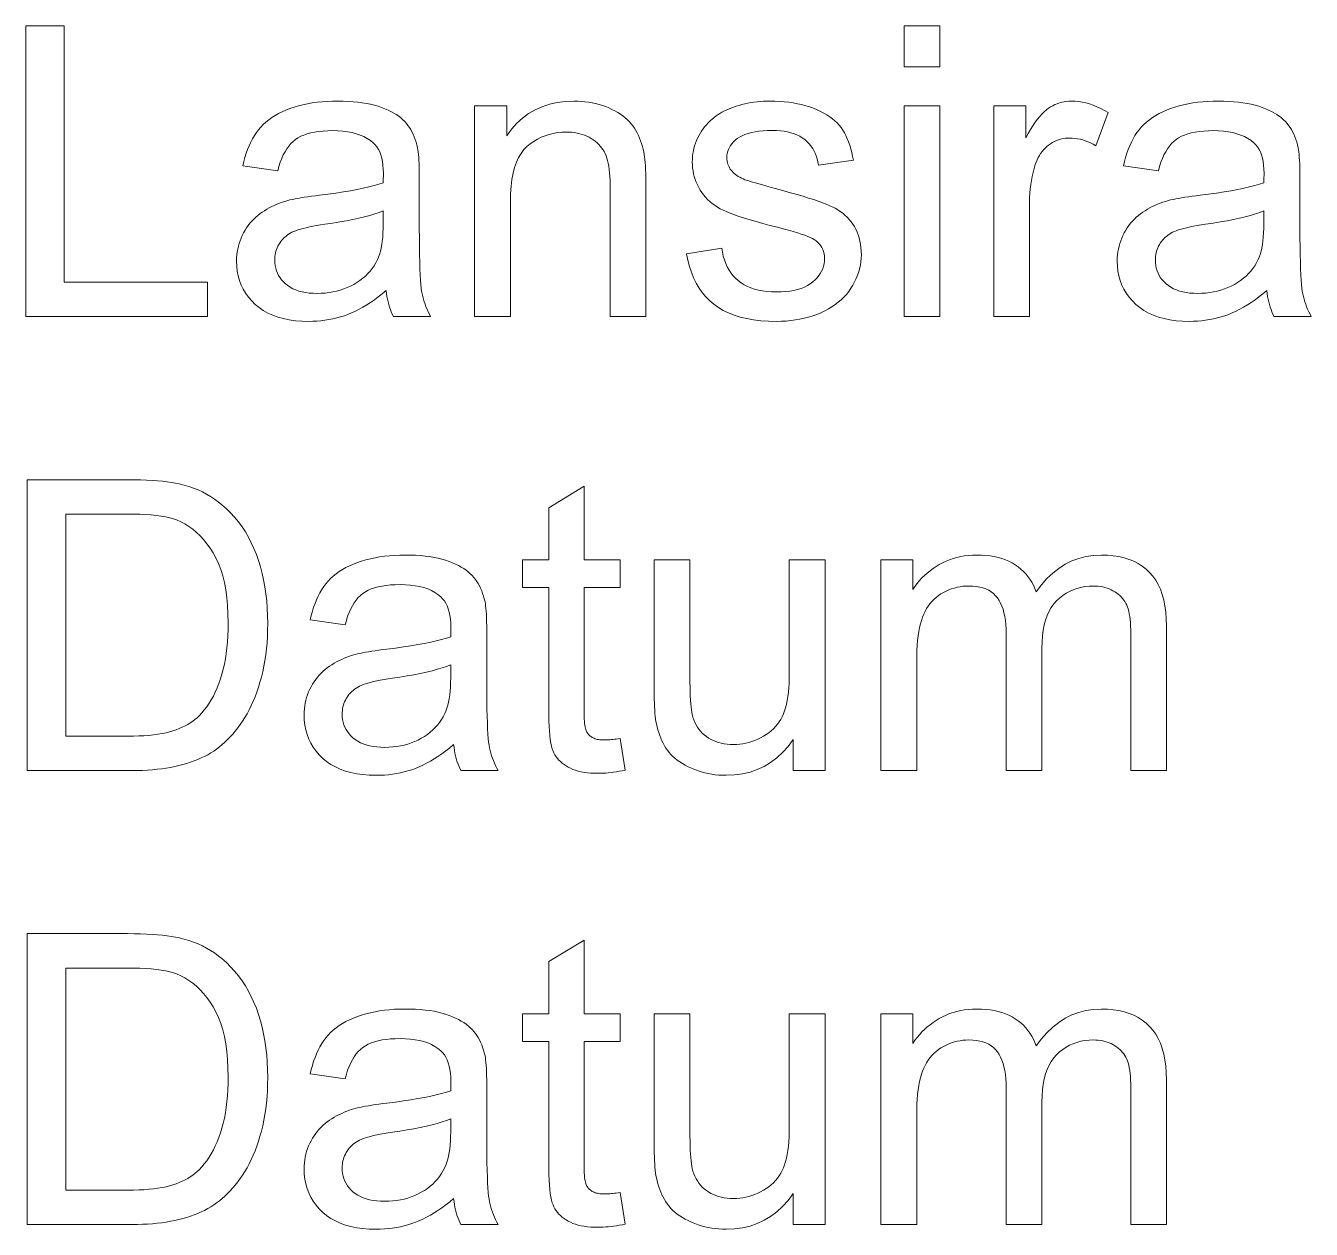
# Model space of a CAD drawing. Extents: x 0 to 419, y 0 to 420.
# Drawn here: x 346.27 to 361.74, y 45.58 to 60.06 of the extents above; entities that cross this region are included whole.
import ezdxf

# ---------------------------------------------------------------- set-up
doc = ezdxf.new("R2010")
doc.units = 0

msp = doc.modelspace()

# ---------------------------------------------------------------- linework, layer by layer
at = {"color": 7, "lineweight": 13}
for points in [[(346.274, 56.56), (346.274, 60.06), (346.737, 60.06), (346.737, 56.974), (348.46, 56.974), (348.46, 56.56)], [(356.843, 59.566), (356.843, 60.06), (357.273, 60.06), (357.273, 59.566)], [(350.612, 56.873), (350.564, 56.834), (350.517, 56.797), (350.47, 56.762), (350.423, 56.73), (350.377, 56.7), (350.332, 56.673), (350.286, 56.648), (350.241, 56.625), (350.196, 56.605), (350.152, 56.587), (350.108, 56.571), (350.062, 56.557), (350.017, 56.544), (349.97, 56.533), (349.923, 56.524), (349.875, 56.517), (349.827, 56.511), (349.778, 56.507), (349.728, 56.504), (349.678, 56.503), (349.596, 56.505), (349.519, 56.511), (349.445, 56.522), (349.375, 56.536), (349.309, 56.554), (349.246, 56.577), (349.188, 56.603), (349.133, 56.634), (349.083, 56.669), (349.036, 56.707), (348.993, 56.749), (348.955, 56.793), (348.921, 56.84), (348.892, 56.889), (348.868, 56.94), (348.847, 56.993), (348.832, 57.049), (348.82, 57.106), (348.814, 57.167), (348.811, 57.229), (348.812, 57.266), (348.815, 57.302), (348.819, 57.338), (348.825, 57.373), (348.833, 57.407), (348.842, 57.441), (348.853, 57.474), (348.866, 57.506), (348.88, 57.538), (348.896, 57.569), (348.914, 57.599), (348.932, 57.628), (348.952, 57.656), (348.972, 57.683), (348.994, 57.708), (349.017, 57.732), (349.041, 57.755), (349.065, 57.777), (349.091, 57.797), (349.118, 57.816), (349.146, 57.834), (349.175, 57.852), (349.204, 57.868), (349.234, 57.884), (349.264, 57.898), (349.295, 57.912), (349.327, 57.924), (349.36, 57.936), (349.393, 57.947), (349.427, 57.957), (349.454, 57.964), (349.483, 57.97), (349.515, 57.977), (349.549, 57.983), (349.586, 57.99), (349.626, 57.996), (349.668, 58.003), (349.712, 58.009), (349.76, 58.015), (349.809, 58.022), (349.911, 58.034), (350.007, 58.047), (350.097, 58.061), (350.182, 58.075), (350.261, 58.09), (350.335, 58.105), (350.404, 58.12), (350.466, 58.136), (350.524, 58.153), (350.576, 58.17), (350.576, 58.187), (350.577, 58.202), (350.577, 58.217), (350.577, 58.23), (350.578, 58.242), (350.578, 58.252), (350.578, 58.262), (350.578, 58.27), (350.578, 58.276), (350.578, 58.282), (350.577, 58.333), (350.573, 58.381), (350.567, 58.425), (350.559, 58.467), (350.548, 58.506), (350.534, 58.541), (350.518, 58.573), (350.5, 58.603), (350.48, 58.629), (350.456, 58.652), (350.422, 58.68), (350.384, 58.704), (350.343, 58.726), (350.299, 58.745), (350.252, 58.761), (350.201, 58.774), (350.147, 58.784), (350.09, 58.792), (350.03, 58.796), (349.967, 58.798), (349.908, 58.796), (349.852, 58.793), (349.799, 58.788), (349.75, 58.781), (349.703, 58.771), (349.66, 58.759), (349.62, 58.745), (349.583, 58.73), (349.55, 58.711), (349.519, 58.691), (349.491, 58.668), (349.465, 58.642), (349.439, 58.613), (349.416, 58.58), (349.394, 58.544), (349.373, 58.505), (349.354, 58.462), (349.336, 58.417), (349.32, 58.368), (349.306, 58.315), (348.885, 58.373), (348.898, 58.425), (348.911, 58.476), (348.926, 58.525), (348.943, 58.572), (348.961, 58.616), (348.981, 58.659), (349.002, 58.699), (349.025, 58.738), (349.049, 58.774), (349.074, 58.808), (349.102, 58.841), (349.131, 58.872), (349.163, 58.901), (349.198, 58.929), (349.235, 58.955), (349.274, 58.98), (349.315, 59.003), (349.359, 59.025), (349.405, 59.045), (349.454, 59.064), (349.504, 59.081), (349.556, 59.096), (349.61, 59.109), (349.665, 59.121), (349.722, 59.131), (349.78, 59.139), (349.84, 59.145), (349.901, 59.15), (349.964, 59.152), (350.029, 59.153), (350.093, 59.152), (350.154, 59.15), (350.213, 59.146), (350.269, 59.141), (350.323, 59.134), (350.375, 59.126), (350.424, 59.116), (350.471, 59.104), (350.515, 59.091), (350.557, 59.077), (350.596, 59.061), (350.634, 59.045), (350.669, 59.027), (350.702, 59.009), (350.733, 58.991), (350.762, 58.971), (350.788, 58.951), (350.813, 58.929), (350.835, 58.907), (350.855, 58.885), (350.874, 58.861), (350.891, 58.836), (350.907, 58.81), (350.922, 58.782), (350.936, 58.754), (350.949, 58.724), (350.961, 58.693), (350.971, 58.66), (350.981, 58.627), (350.989, 58.592), (350.993, 58.568), (350.997, 58.541), (351, 58.51), (351.003, 58.476), (351.005, 58.438), (351.007, 58.397), (351.008, 58.352), (351.009, 58.303), (351.01, 58.251), (351.01, 58.196), (351.01, 57.623), (351.011, 57.507), (351.011, 57.401), (351.013, 57.303), (351.015, 57.214), (351.017, 57.134), (351.02, 57.062), (351.024, 57), (351.028, 56.946), (351.033, 56.901), (351.038, 56.865), (351.044, 56.833), (351.051, 56.802), (351.059, 56.771), (351.068, 56.74), (351.079, 56.709), (351.09, 56.679), (351.103, 56.649), (351.116, 56.619), (351.131, 56.59), (351.146, 56.56), (350.698, 56.56), (350.685, 56.588), (350.673, 56.616), (350.662, 56.645), (350.652, 56.675), (350.643, 56.706), (350.634, 56.737), (350.627, 56.77), (350.621, 56.803), (350.616, 56.838)], [(351.676, 56.56), (351.676, 59.096), (352.063, 59.096), (352.063, 58.735), (352.121, 58.815), (352.185, 58.886), (352.253, 58.949), (352.326, 59.003), (352.405, 59.049), (352.488, 59.086), (352.576, 59.116), (352.669, 59.137), (352.767, 59.149), (352.87, 59.153), (352.916, 59.152), (352.96, 59.15), (353.004, 59.146), (353.048, 59.14), (353.09, 59.133), (353.132, 59.124), (353.173, 59.113), (353.213, 59.101), (353.253, 59.087), (353.292, 59.071), (353.329, 59.054), (353.365, 59.036), (353.398, 59.017), (353.43, 58.997), (353.46, 58.976), (353.487, 58.954), (353.513, 58.93), (353.537, 58.906), (353.559, 58.881), (353.579, 58.855), (353.598, 58.828), (353.615, 58.799), (353.631, 58.77), (353.646, 58.74), (353.66, 58.709), (353.673, 58.676), (353.685, 58.643), (353.695, 58.609), (353.705, 58.574), (353.713, 58.537), (353.717, 58.512), (353.721, 58.482), (353.725, 58.45), (353.728, 58.413), (353.731, 58.373), (353.733, 58.33), (353.735, 58.282), (353.736, 58.232), (353.737, 58.177), (353.737, 58.119), (353.737, 56.56), (353.307, 56.56), (353.307, 58.103), (353.307, 58.154), (353.305, 58.203), (353.302, 58.248), (353.299, 58.292), (353.294, 58.332), (353.289, 58.37), (353.282, 58.406), (353.275, 58.438), (353.266, 58.468), (353.257, 58.496), (353.246, 58.521), (353.234, 58.545), (353.22, 58.569), (353.204, 58.591), (353.187, 58.612), (353.169, 58.633), (353.149, 58.652), (353.127, 58.67), (353.104, 58.687), (353.079, 58.703), (353.053, 58.718), (353.026, 58.731), (352.998, 58.743), (352.97, 58.753), (352.94, 58.761), (352.91, 58.768), (352.879, 58.774), (352.846, 58.778), (352.813, 58.78), (352.779, 58.781), (352.725, 58.779), (352.673, 58.774), (352.621, 58.765), (352.572, 58.753), (352.524, 58.737), (352.477, 58.718), (352.432, 58.695), (352.388, 58.669), (352.346, 58.64), (352.305, 58.607), (352.268, 58.569), (352.234, 58.524), (352.204, 58.474), (352.178, 58.417), (352.156, 58.354), (352.138, 58.285), (352.124, 58.209), (352.114, 58.128), (352.108, 58.039), (352.106, 57.945), (352.106, 56.56)], [(354.224, 57.317), (354.649, 57.384), (354.657, 57.334), (354.668, 57.287), (354.682, 57.242), (354.698, 57.199), (354.716, 57.159), (354.738, 57.121), (354.761, 57.085), (354.788, 57.052), (354.817, 57.021), (354.848, 56.993), (354.882, 56.967), (354.919, 56.944), (354.958, 56.923), (355, 56.906), (355.044, 56.891), (355.091, 56.878), (355.141, 56.869), (355.193, 56.862), (355.248, 56.858), (355.305, 56.857), (355.363, 56.858), (355.418, 56.861), (355.469, 56.867), (355.518, 56.876), (355.563, 56.887), (355.606, 56.9), (355.645, 56.916), (355.681, 56.934), (355.714, 56.954), (355.745, 56.977), (355.772, 57.002), (355.796, 57.027), (355.818, 57.053), (355.836, 57.08), (355.852, 57.108), (355.865, 57.137), (355.875, 57.166), (355.882, 57.197), (355.886, 57.228), (355.888, 57.26), (355.887, 57.289), (355.883, 57.316), (355.876, 57.342), (355.868, 57.367), (355.856, 57.39), (355.842, 57.412), (355.826, 57.433), (355.807, 57.453), (355.785, 57.472), (355.761, 57.489), (355.741, 57.501), (355.715, 57.513), (355.685, 57.526), (355.649, 57.54), (355.607, 57.554), (355.561, 57.569), (355.509, 57.585), (355.452, 57.601), (355.39, 57.617), (355.322, 57.635), (355.23, 57.658), (355.145, 57.681), (355.064, 57.704), (354.99, 57.725), (354.922, 57.746), (354.859, 57.766), (354.802, 57.786), (354.751, 57.805), (354.706, 57.824), (354.667, 57.841), (354.631, 57.859), (354.597, 57.879), (354.565, 57.9), (354.535, 57.922), (354.506, 57.945), (354.479, 57.97), (354.454, 57.996), (354.431, 58.024), (354.409, 58.052), (354.39, 58.082), (354.372, 58.114), (354.356, 58.145), (354.342, 58.178), (354.329, 58.211), (354.319, 58.245), (354.31, 58.279), (354.304, 58.314), (354.299, 58.349), (354.296, 58.386), (354.295, 58.423), (354.296, 58.456), (354.299, 58.489), (354.302, 58.522), (354.308, 58.554), (354.315, 58.586), (354.323, 58.617), (354.333, 58.648), (354.345, 58.678), (354.358, 58.708), (354.373, 58.737), (354.389, 58.765), (354.406, 58.792), (354.425, 58.819), (354.444, 58.844), (354.465, 58.869), (354.486, 58.892), (354.509, 58.915), (354.533, 58.936), (354.558, 58.957), (354.584, 58.977), (354.605, 58.991), (354.627, 59.005), (354.651, 59.019), (354.676, 59.032), (354.703, 59.045), (354.731, 59.057), (354.76, 59.069), (354.791, 59.08), (354.824, 59.091), (354.858, 59.102), (354.893, 59.112), (354.928, 59.12), (354.964, 59.128), (355, 59.135), (355.037, 59.14), (355.074, 59.145), (355.112, 59.149), (355.151, 59.151), (355.19, 59.153), (355.229, 59.153), (355.288, 59.152), (355.345, 59.15), (355.401, 59.146), (355.456, 59.139), (355.509, 59.132), (355.561, 59.122), (355.611, 59.111), (355.66, 59.098), (355.707, 59.084), (355.753, 59.067), (355.797, 59.049), (355.838, 59.03), (355.878, 59.01), (355.915, 58.989), (355.949, 58.966), (355.981, 58.942), (356.011, 58.917), (356.038, 58.891), (356.063, 58.863), (356.086, 58.835), (356.107, 58.804), (356.126, 58.772), (356.144, 58.738), (356.161, 58.701), (356.177, 58.663), (356.191, 58.623), (356.204, 58.58), (356.215, 58.536), (356.225, 58.49), (356.234, 58.442), (355.814, 58.384), (355.807, 58.423), (355.798, 58.459), (355.787, 58.494), (355.774, 58.527), (355.758, 58.559), (355.74, 58.588), (355.72, 58.616), (355.698, 58.643), (355.674, 58.667), (355.648, 58.69), (355.619, 58.711), (355.588, 58.73), (355.555, 58.746), (355.52, 58.76), (355.482, 58.772), (355.442, 58.782), (355.4, 58.79), (355.356, 58.796), (355.309, 58.799), (355.26, 58.8), (355.202, 58.799), (355.148, 58.796), (355.098, 58.791), (355.05, 58.784), (355.006, 58.775), (354.966, 58.765), (354.929, 58.752), (354.895, 58.737), (354.864, 58.721), (354.837, 58.702), (354.813, 58.682), (354.792, 58.662), (354.773, 58.64), (354.756, 58.618), (354.742, 58.596), (354.731, 58.573), (354.722, 58.549), (354.716, 58.524), (354.712, 58.499), (354.711, 58.473), (354.711, 58.456), (354.713, 58.44), (354.716, 58.424), (354.719, 58.409), (354.724, 58.393), (354.73, 58.379), (354.737, 58.364), (354.744, 58.35), (354.753, 58.336), (354.763, 58.322), (354.774, 58.309), (354.787, 58.296), (354.8, 58.283), (354.815, 58.271), (354.831, 58.259), (354.848, 58.248), (354.866, 58.237), (354.886, 58.227), (354.906, 58.217), (354.928, 58.208), (354.943, 58.202), (354.964, 58.196), (354.989, 58.188), (355.02, 58.179), (355.055, 58.168), (355.096, 58.157), (355.141, 58.144), (355.192, 58.13), (355.247, 58.115), (355.308, 58.098), (355.396, 58.074), (355.479, 58.051), (355.556, 58.029), (355.628, 58.008), (355.695, 57.987), (355.756, 57.968), (355.811, 57.949), (355.861, 57.931), (355.905, 57.915), (355.944, 57.899), (355.979, 57.882), (356.013, 57.865), (356.045, 57.846), (356.076, 57.825), (356.105, 57.803), (356.132, 57.78), (356.158, 57.756), (356.183, 57.729), (356.206, 57.702), (356.227, 57.673), (356.246, 57.643), (356.264, 57.611), (356.279, 57.578), (356.293, 57.543), (356.304, 57.507), (356.313, 57.47), (356.32, 57.431), (356.325, 57.39), (356.328, 57.349), (356.33, 57.305), (356.328, 57.263), (356.324, 57.22), (356.318, 57.179), (356.309, 57.137), (356.298, 57.097), (356.284, 57.057), (356.268, 57.017), (356.249, 56.978), (356.228, 56.939), (356.204, 56.901), (356.178, 56.864), (356.15, 56.828), (356.119, 56.795), (356.086, 56.763), (356.051, 56.732), (356.014, 56.704), (355.974, 56.677), (355.933, 56.652), (355.889, 56.629), (355.842, 56.607), (355.795, 56.587), (355.745, 56.57), (355.695, 56.554), (355.643, 56.541), (355.591, 56.529), (355.536, 56.52), (355.481, 56.513), (355.425, 56.507), (355.367, 56.504), (355.308, 56.503), (355.211, 56.505), (355.119, 56.511), (355.032, 56.522), (354.95, 56.536), (354.872, 56.555), (354.799, 56.577), (354.731, 56.604), (354.667, 56.635), (354.609, 56.669), (354.554, 56.708), (354.505, 56.752), (354.458, 56.799), (354.416, 56.85), (354.377, 56.904), (354.342, 56.963), (354.311, 57.026), (354.284, 57.093), (354.26, 57.164), (354.24, 57.239)], [(357.922, 56.56), (357.922, 59.096), (358.309, 59.096), (358.309, 58.712), (358.338, 58.764), (358.367, 58.812), (358.395, 58.857), (358.423, 58.898), (358.451, 58.935), (358.478, 58.969), (358.505, 58.999), (358.531, 59.026), (358.557, 59.048), (358.582, 59.067), (358.607, 59.084), (358.633, 59.098), (358.66, 59.111), (358.686, 59.122), (358.714, 59.132), (358.742, 59.139), (358.77, 59.146), (358.799, 59.15), (358.828, 59.152), (358.858, 59.153), (358.901, 59.152), (358.945, 59.148), (358.989, 59.141), (359.033, 59.131), (359.077, 59.119), (359.121, 59.103), (359.165, 59.085), (359.21, 59.065), (359.255, 59.041), (359.299, 59.015), (359.151, 58.616), (359.12, 58.634), (359.088, 58.65), (359.057, 58.664), (359.025, 58.676), (358.994, 58.686), (358.962, 58.694), (358.931, 58.701), (358.899, 58.705), (358.868, 58.708), (358.836, 58.709), (358.808, 58.708), (358.781, 58.706), (358.754, 58.702), (358.728, 58.696), (358.703, 58.688), (358.678, 58.679), (358.653, 58.668), (358.629, 58.655), (358.606, 58.641), (358.583, 58.624), (358.561, 58.607), (358.541, 58.588), (358.522, 58.568), (358.504, 58.546), (358.487, 58.523), (358.472, 58.499), (358.458, 58.474), (358.445, 58.447), (358.434, 58.419), (358.423, 58.389), (358.41, 58.343), (358.398, 58.296), (358.387, 58.248), (358.377, 58.199), (358.37, 58.149), (358.363, 58.099), (358.358, 58.047), (358.355, 57.995), (358.352, 57.942), (358.352, 57.888), (358.352, 56.56)], [(361.209, 56.873), (361.162, 56.834), (361.115, 56.797), (361.068, 56.762), (361.021, 56.73), (360.975, 56.7), (360.929, 56.673), (360.884, 56.648), (360.839, 56.625), (360.794, 56.605), (360.75, 56.587), (360.705, 56.571), (360.66, 56.557), (360.614, 56.544), (360.568, 56.533), (360.521, 56.524), (360.473, 56.517), (360.425, 56.511), (360.376, 56.507), (360.326, 56.504), (360.276, 56.503), (360.194, 56.505), (360.117, 56.511), (360.043, 56.522), (359.973, 56.536), (359.907, 56.554), (359.844, 56.577), (359.786, 56.603), (359.731, 56.634), (359.681, 56.669), (359.634, 56.707), (359.591, 56.749), (359.553, 56.793), (359.519, 56.84), (359.49, 56.889), (359.465, 56.94), (359.445, 56.993), (359.43, 57.049), (359.418, 57.106), (359.412, 57.167), (359.409, 57.229), (359.41, 57.266), (359.413, 57.302), (359.417, 57.338), (359.423, 57.373), (359.431, 57.407), (359.44, 57.441), (359.451, 57.474), (359.464, 57.506), (359.478, 57.538), (359.494, 57.569), (359.512, 57.599), (359.53, 57.628), (359.55, 57.656), (359.57, 57.683), (359.592, 57.708), (359.615, 57.732), (359.638, 57.755), (359.663, 57.777), (359.689, 57.797), (359.716, 57.816), (359.744, 57.834), (359.772, 57.852), (359.802, 57.868), (359.831, 57.884), (359.862, 57.898), (359.893, 57.912), (359.925, 57.924), (359.958, 57.936), (359.991, 57.947), (360.025, 57.957), (360.052, 57.964), (360.081, 57.97), (360.113, 57.977), (360.147, 57.983), (360.184, 57.99), (360.224, 57.996), (360.266, 58.003), (360.31, 58.009), (360.357, 58.015), (360.407, 58.022), (360.509, 58.034), (360.604, 58.047), (360.695, 58.061), (360.78, 58.075), (360.859, 58.09), (360.933, 58.105), (361.001, 58.12), (361.064, 58.136), (361.122, 58.153), (361.174, 58.17), (361.174, 58.187), (361.174, 58.202), (361.175, 58.217), (361.175, 58.23), (361.175, 58.242), (361.176, 58.252), (361.176, 58.262), (361.176, 58.27), (361.176, 58.276), (361.176, 58.282), (361.175, 58.333), (361.171, 58.381), (361.165, 58.425), (361.157, 58.467), (361.146, 58.506), (361.132, 58.541), (361.116, 58.573), (361.098, 58.603), (361.077, 58.629), (361.054, 58.652), (361.02, 58.68), (360.982, 58.704), (360.941, 58.726), (360.897, 58.745), (360.85, 58.761), (360.799, 58.774), (360.745, 58.784), (360.688, 58.792), (360.628, 58.796), (360.565, 58.798), (360.506, 58.796), (360.45, 58.793), (360.397, 58.788), (360.348, 58.781), (360.301, 58.771), (360.258, 58.759), (360.218, 58.745), (360.181, 58.73), (360.148, 58.711), (360.117, 58.691), (360.089, 58.668), (360.062, 58.642), (360.037, 58.613), (360.014, 58.58), (359.992, 58.544), (359.971, 58.505), (359.952, 58.462), (359.934, 58.417), (359.918, 58.368), (359.904, 58.315), (359.483, 58.373), (359.496, 58.425), (359.509, 58.476), (359.524, 58.525), (359.541, 58.572), (359.559, 58.616), (359.579, 58.659), (359.6, 58.699), (359.622, 58.738), (359.646, 58.774), (359.672, 58.808), (359.699, 58.841), (359.729, 58.872), (359.761, 58.901), (359.796, 58.929), (359.832, 58.955), (359.872, 58.98), (359.913, 59.003), (359.957, 59.025), (360.003, 59.045), (360.052, 59.064), (360.102, 59.081), (360.154, 59.096), (360.208, 59.109), (360.263, 59.121), (360.32, 59.131), (360.378, 59.139), (360.438, 59.145), (360.499, 59.15), (360.562, 59.152), (360.627, 59.153), (360.691, 59.152), (360.752, 59.15), (360.811, 59.146), (360.867, 59.141), (360.921, 59.134), (360.973, 59.126), (361.022, 59.116), (361.069, 59.104), (361.113, 59.091), (361.155, 59.077), (361.194, 59.061), (361.231, 59.045), (361.267, 59.027), (361.3, 59.009), (361.331, 58.991), (361.359, 58.971), (361.386, 58.951), (361.41, 58.929), (361.433, 58.907), (361.453, 58.885), (361.471, 58.861), (361.489, 58.836), (361.505, 58.81), (361.52, 58.782), (361.534, 58.754), (361.547, 58.724), (361.559, 58.693), (361.569, 58.66), (361.578, 58.627), (361.587, 58.592), (361.591, 58.568), (361.594, 58.541), (361.598, 58.51), (361.6, 58.476), (361.603, 58.438), (361.605, 58.397), (361.606, 58.352), (361.607, 58.303), (361.608, 58.251), (361.608, 58.196), (361.608, 57.623), (361.608, 57.507), (361.609, 57.401), (361.611, 57.303), (361.613, 57.214), (361.615, 57.134), (361.618, 57.062), (361.622, 57), (361.626, 56.946), (361.63, 56.901), (361.636, 56.865), (361.642, 56.833), (361.649, 56.802), (361.657, 56.771), (361.666, 56.74), (361.677, 56.709), (361.688, 56.679), (361.7, 56.649), (361.714, 56.619), (361.729, 56.59), (361.744, 56.56), (361.295, 56.56), (361.283, 56.588), (361.271, 56.616), (361.26, 56.645), (361.25, 56.675), (361.241, 56.706), (361.232, 56.737), (361.225, 56.77), (361.219, 56.803), (361.214, 56.838)], [(356.843, 56.56), (356.843, 59.096), (357.273, 59.096), (357.273, 56.56)], [(350.576, 57.833), (350.527, 57.814), (350.473, 57.796), (350.414, 57.778), (350.351, 57.761), (350.283, 57.745), (350.211, 57.729), (350.134, 57.713), (350.052, 57.699), (349.965, 57.684), (349.874, 57.671), (349.822, 57.663), (349.774, 57.655), (349.729, 57.647), (349.687, 57.639), (349.648, 57.63), (349.612, 57.621), (349.579, 57.612), (349.549, 57.603), (349.523, 57.594), (349.499, 57.585), (349.478, 57.575), (349.457, 57.564), (349.438, 57.552), (349.419, 57.539), (349.402, 57.526), (349.385, 57.511), (349.37, 57.496), (349.355, 57.48), (349.342, 57.463), (349.33, 57.445), (349.318, 57.426), (349.308, 57.407), (349.299, 57.388), (349.291, 57.368), (349.285, 57.348), (349.279, 57.327), (349.275, 57.306), (349.272, 57.285), (349.27, 57.263), (349.27, 57.241), (349.271, 57.207), (349.275, 57.174), (349.282, 57.143), (349.291, 57.113), (349.302, 57.083), (349.317, 57.055), (349.334, 57.028), (349.353, 57.003), (349.375, 56.978), (349.4, 56.954), (349.427, 56.933), (349.457, 56.913), (349.489, 56.896), (349.523, 56.881), (349.56, 56.868), (349.599, 56.858), (349.641, 56.85), (349.685, 56.844), (349.732, 56.841), (349.781, 56.84), (349.83, 56.841), (349.878, 56.844), (349.925, 56.85), (349.971, 56.857), (350.015, 56.867), (350.059, 56.879), (350.101, 56.893), (350.143, 56.909), (350.183, 56.928), (350.222, 56.948), (350.26, 56.971), (350.296, 56.995), (350.329, 57.021), (350.361, 57.048), (350.39, 57.077), (350.418, 57.108), (350.443, 57.14), (350.466, 57.173), (350.487, 57.209), (350.507, 57.246), (350.52, 57.276), (350.531, 57.309), (350.542, 57.346), (350.551, 57.384), (350.558, 57.426), (350.565, 57.47), (350.57, 57.517), (350.573, 57.567), (350.575, 57.62), (350.576, 57.675)], [(361.174, 57.833), (361.125, 57.814), (361.071, 57.796), (361.012, 57.778), (360.949, 57.761), (360.881, 57.745), (360.809, 57.729), (360.731, 57.713), (360.65, 57.699), (360.563, 57.684), (360.472, 57.671), (360.42, 57.663), (360.372, 57.655), (360.327, 57.647), (360.285, 57.639), (360.246, 57.63), (360.21, 57.621), (360.177, 57.612), (360.147, 57.603), (360.12, 57.594), (360.097, 57.585), (360.075, 57.575), (360.055, 57.564), (360.036, 57.552), (360.017, 57.539), (360, 57.526), (359.983, 57.511), (359.968, 57.496), (359.953, 57.48), (359.94, 57.463), (359.927, 57.445), (359.916, 57.426), (359.906, 57.407), (359.897, 57.388), (359.889, 57.368), (359.883, 57.348), (359.877, 57.327), (359.873, 57.306), (359.87, 57.285), (359.868, 57.263), (359.868, 57.241), (359.869, 57.207), (359.873, 57.174), (359.879, 57.143), (359.889, 57.113), (359.9, 57.083), (359.915, 57.055), (359.931, 57.028), (359.951, 57.003), (359.973, 56.978), (359.998, 56.954), (360.025, 56.933), (360.055, 56.913), (360.087, 56.896), (360.121, 56.881), (360.158, 56.868), (360.197, 56.858), (360.239, 56.85), (360.283, 56.844), (360.33, 56.841), (360.379, 56.84), (360.428, 56.841), (360.476, 56.844), (360.523, 56.85), (360.568, 56.857), (360.613, 56.867), (360.657, 56.879), (360.699, 56.893), (360.741, 56.909), (360.781, 56.928), (360.82, 56.948), (360.858, 56.971), (360.894, 56.995), (360.927, 57.021), (360.959, 57.048), (360.988, 57.077), (361.015, 57.108), (361.041, 57.14), (361.064, 57.173), (361.085, 57.209), (361.104, 57.246), (361.118, 57.276), (361.129, 57.309), (361.14, 57.346), (361.149, 57.384), (361.156, 57.426), (361.163, 57.47), (361.167, 57.517), (361.171, 57.567), (361.173, 57.62), (361.174, 57.675)], [(346.293, 51.098), (346.293, 54.598), (347.498, 54.598), (347.578, 54.597), (347.654, 54.596), (347.726, 54.593), (347.794, 54.59), (347.858, 54.585), (347.919, 54.58), (347.975, 54.573), (348.028, 54.566), (348.077, 54.557), (348.121, 54.548), (348.181, 54.533), (348.238, 54.516), (348.294, 54.496), (348.348, 54.475), (348.4, 54.451), (348.451, 54.424), (348.499, 54.396), (348.546, 54.365), (348.591, 54.332), (348.635, 54.297), (348.689, 54.249), (348.74, 54.198), (348.788, 54.145), (348.834, 54.089), (348.877, 54.031), (348.917, 53.97), (348.954, 53.906), (348.988, 53.84), (349.02, 53.771), (349.049, 53.699), (349.075, 53.625), (349.098, 53.549), (349.119, 53.471), (349.137, 53.391), (349.152, 53.309), (349.164, 53.225), (349.174, 53.139), (349.181, 53.05), (349.185, 52.96), (349.186, 52.867), (349.185, 52.788), (349.183, 52.711), (349.178, 52.636), (349.171, 52.563), (349.163, 52.491), (349.153, 52.421), (349.141, 52.353), (349.127, 52.287), (349.111, 52.223), (349.093, 52.16), (349.074, 52.1), (349.054, 52.041), (349.033, 51.985), (349.01, 51.931), (348.987, 51.879), (348.963, 51.829), (348.937, 51.781), (348.911, 51.736), (348.883, 51.692), (348.854, 51.651), (348.825, 51.611), (348.795, 51.573), (348.765, 51.537), (348.734, 51.503), (348.702, 51.47), (348.67, 51.44), (348.637, 51.41), (348.604, 51.383), (348.57, 51.357), (348.536, 51.333), (348.5, 51.311), (348.464, 51.289), (348.425, 51.269), (348.386, 51.25), (348.345, 51.231), (348.302, 51.214), (348.258, 51.199), (348.213, 51.184), (348.166, 51.17), (348.118, 51.158), (348.068, 51.146), (348.017, 51.136), (347.965, 51.127), (347.91, 51.119), (347.855, 51.113), (347.798, 51.108), (347.74, 51.103), (347.68, 51.1), (347.618, 51.099), (347.556, 51.098)], [(353.426, 51.482), (353.488, 51.103), (353.453, 51.096), (353.417, 51.089), (353.383, 51.083), (353.349, 51.078), (353.317, 51.074), (353.284, 51.071), (353.253, 51.068), (353.223, 51.066), (353.193, 51.065), (353.164, 51.065), (353.118, 51.065), (353.074, 51.068), (353.033, 51.071), (352.993, 51.076), (352.956, 51.083), (352.921, 51.091), (352.888, 51.101), (352.857, 51.112), (352.828, 51.125), (352.801, 51.139), (352.776, 51.154), (352.752, 51.17), (352.73, 51.187), (352.71, 51.205), (352.691, 51.224), (352.674, 51.244), (352.658, 51.265), (352.643, 51.287), (352.631, 51.31), (352.619, 51.333), (352.609, 51.36), (352.601, 51.392), (352.593, 51.429), (352.586, 51.472), (352.58, 51.52), (352.575, 51.574), (352.572, 51.632), (352.569, 51.696), (352.567, 51.766), (352.567, 51.84), (352.567, 53.299), (352.252, 53.299), (352.252, 53.633), (352.567, 53.633), (352.567, 54.261), (352.994, 54.519), (352.994, 53.633), (353.426, 53.633), (353.426, 53.299), (352.994, 53.299), (352.994, 51.817), (352.994, 51.781), (352.995, 51.748), (352.996, 51.718), (352.998, 51.691), (353, 51.666), (353.002, 51.643), (353.005, 51.624), (353.009, 51.607), (353.013, 51.592), (353.017, 51.58), (353.022, 51.57), (353.027, 51.56), (353.033, 51.551), (353.04, 51.542), (353.047, 51.533), (353.054, 51.525), (353.063, 51.517), (353.072, 51.51), (353.081, 51.503), (353.091, 51.497), (353.102, 51.491), (353.113, 51.486), (353.126, 51.481), (353.139, 51.477), (353.153, 51.473), (353.168, 51.471), (353.184, 51.468), (353.201, 51.467), (353.219, 51.466), (353.238, 51.466), (353.253, 51.466), (353.268, 51.466), (353.285, 51.467), (353.302, 51.468), (353.321, 51.47), (353.34, 51.472), (353.36, 51.474), (353.381, 51.476), (353.403, 51.479)], [(346.756, 51.511), (347.503, 51.511), (347.571, 51.512), (347.636, 51.514), (347.697, 51.517), (347.756, 51.521), (347.812, 51.527), (347.865, 51.534), (347.915, 51.543), (347.962, 51.552), (348.005, 51.563), (348.046, 51.575), (348.085, 51.589), (348.122, 51.603), (348.157, 51.619), (348.191, 51.635), (348.223, 51.653), (348.254, 51.672), (348.283, 51.691), (348.31, 51.712), (348.336, 51.734), (348.36, 51.757), (348.392, 51.791), (348.423, 51.827), (348.453, 51.866), (348.48, 51.907), (348.507, 51.95), (348.532, 51.995), (348.555, 52.043), (348.577, 52.093), (348.598, 52.145), (348.617, 52.2), (348.634, 52.257), (348.65, 52.316), (348.664, 52.377), (348.676, 52.441), (348.686, 52.507), (348.694, 52.576), (348.701, 52.647), (348.705, 52.72), (348.708, 52.796), (348.709, 52.874), (348.707, 52.982), (348.702, 53.084), (348.693, 53.181), (348.68, 53.273), (348.664, 53.36), (348.644, 53.442), (348.62, 53.518), (348.593, 53.59), (348.563, 53.657), (348.529, 53.718), (348.492, 53.775), (348.453, 53.828), (348.413, 53.878), (348.372, 53.923), (348.329, 53.964), (348.284, 54.002), (348.238, 54.036), (348.19, 54.065), (348.141, 54.091), (348.09, 54.113), (348.051, 54.127), (348.007, 54.139), (347.958, 54.15), (347.905, 54.159), (347.848, 54.167), (347.785, 54.174), (347.719, 54.179), (347.647, 54.182), (347.572, 54.184), (347.491, 54.185), (346.756, 54.185)], [(351.423, 51.411), (351.376, 51.371), (351.329, 51.334), (351.282, 51.3), (351.235, 51.268), (351.189, 51.238), (351.143, 51.21), (351.098, 51.185), (351.053, 51.162), (351.008, 51.142), (350.964, 51.124), (350.919, 51.108), (350.874, 51.094), (350.828, 51.082), (350.782, 51.071), (350.735, 51.062), (350.687, 51.054), (350.639, 51.048), (350.59, 51.044), (350.54, 51.042), (350.49, 51.041), (350.408, 51.043), (350.33, 51.049), (350.257, 51.059), (350.187, 51.073), (350.12, 51.092), (350.058, 51.114), (350, 51.141), (349.945, 51.171), (349.894, 51.206), (349.848, 51.245), (349.805, 51.287), (349.767, 51.331), (349.733, 51.378), (349.704, 51.426), (349.679, 51.477), (349.659, 51.531), (349.643, 51.586), (349.632, 51.644), (349.625, 51.704), (349.623, 51.766), (349.624, 51.803), (349.627, 51.84), (349.631, 51.875), (349.637, 51.91), (349.644, 51.945), (349.654, 51.978), (349.665, 52.011), (349.677, 52.044), (349.692, 52.076), (349.708, 52.107), (349.725, 52.137), (349.744, 52.166), (349.764, 52.194), (349.784, 52.22), (349.806, 52.245), (349.829, 52.27), (349.852, 52.292), (349.877, 52.314), (349.903, 52.335), (349.93, 52.354), (349.958, 52.372), (349.986, 52.389), (350.015, 52.406), (350.045, 52.421), (350.076, 52.436), (350.107, 52.449), (350.139, 52.462), (350.172, 52.474), (350.205, 52.485), (350.239, 52.495), (350.266, 52.501), (350.295, 52.508), (350.327, 52.514), (350.361, 52.521), (350.398, 52.527), (350.437, 52.534), (350.479, 52.54), (350.524, 52.547), (350.571, 52.553), (350.621, 52.559), (350.722, 52.572), (350.818, 52.585), (350.909, 52.599), (350.994, 52.613), (351.073, 52.627), (351.147, 52.642), (351.215, 52.658), (351.278, 52.674), (351.336, 52.69), (351.388, 52.707), (351.388, 52.724), (351.388, 52.74), (351.389, 52.754), (351.389, 52.767), (351.389, 52.779), (351.389, 52.79), (351.39, 52.799), (351.39, 52.807), (351.39, 52.814), (351.39, 52.819), (351.389, 52.87), (351.385, 52.918), (351.379, 52.963), (351.37, 53.005), (351.359, 53.043), (351.346, 53.079), (351.33, 53.111), (351.312, 53.14), (351.291, 53.166), (351.268, 53.189), (351.234, 53.217), (351.196, 53.242), (351.155, 53.264), (351.111, 53.283), (351.063, 53.299), (351.013, 53.312), (350.959, 53.322), (350.902, 53.329), (350.842, 53.334), (350.779, 53.335), (350.72, 53.334), (350.664, 53.331), (350.611, 53.325), (350.562, 53.318), (350.515, 53.308), (350.472, 53.297), (350.432, 53.283), (350.395, 53.267), (350.362, 53.249), (350.331, 53.229), (350.303, 53.206), (350.276, 53.18), (350.251, 53.15), (350.228, 53.118), (350.205, 53.082), (350.185, 53.042), (350.166, 53), (350.148, 52.954), (350.132, 52.905), (350.117, 52.853), (349.697, 52.91), (349.709, 52.963), (349.723, 53.014), (349.738, 53.063), (349.755, 53.109), (349.773, 53.154), (349.793, 53.196), (349.814, 53.237), (349.836, 53.275), (349.86, 53.312), (349.886, 53.346), (349.913, 53.378), (349.943, 53.409), (349.975, 53.438), (350.01, 53.466), (350.046, 53.493), (350.085, 53.517), (350.127, 53.541), (350.171, 53.562), (350.217, 53.583), (350.265, 53.601), (350.316, 53.618), (350.368, 53.633), (350.421, 53.647), (350.477, 53.659), (350.533, 53.668), (350.592, 53.676), (350.652, 53.683), (350.713, 53.687), (350.776, 53.69), (350.841, 53.691), (350.904, 53.69), (350.966, 53.688), (351.025, 53.684), (351.081, 53.679), (351.135, 53.672), (351.187, 53.663), (351.236, 53.653), (351.282, 53.642), (351.327, 53.629), (351.368, 53.614), (351.408, 53.599), (351.445, 53.582), (351.48, 53.565), (351.514, 53.547), (351.544, 53.528), (351.573, 53.509), (351.6, 53.488), (351.624, 53.467), (351.647, 53.445), (351.667, 53.422), (351.685, 53.398), (351.703, 53.373), (351.719, 53.347), (351.734, 53.32), (351.748, 53.291), (351.761, 53.261), (351.772, 53.23), (351.783, 53.198), (351.792, 53.164), (351.801, 53.13), (351.805, 53.106), (351.808, 53.079), (351.811, 53.048), (351.814, 53.014), (351.817, 52.976), (351.819, 52.934), (351.82, 52.889), (351.821, 52.841), (351.822, 52.789), (351.822, 52.733), (351.822, 52.16), (351.822, 52.045), (351.823, 51.938), (351.824, 51.841), (351.826, 51.751), (351.829, 51.671), (351.832, 51.6), (351.835, 51.537), (351.84, 51.484), (351.844, 51.439), (351.849, 51.402), (351.855, 51.371), (351.863, 51.339), (351.871, 51.308), (351.88, 51.277), (351.89, 51.247), (351.902, 51.217), (351.914, 51.187), (351.928, 51.157), (351.942, 51.127), (351.958, 51.098), (351.509, 51.098), (351.496, 51.125), (351.484, 51.153), (351.473, 51.182), (351.463, 51.212), (351.454, 51.243), (351.446, 51.275), (351.439, 51.307), (351.433, 51.341), (351.428, 51.375)], [(356.566, 51.098), (356.566, 53.633), (356.95, 53.633), (356.95, 53.278), (356.975, 53.314), (357.001, 53.349), (357.029, 53.383), (357.058, 53.415), (357.089, 53.446), (357.122, 53.475), (357.156, 53.503), (357.192, 53.529), (357.229, 53.554), (357.268, 53.577), (357.308, 53.599), (357.349, 53.618), (357.392, 53.635), (357.435, 53.65), (357.48, 53.662), (357.525, 53.673), (357.572, 53.681), (357.62, 53.686), (357.669, 53.69), (357.719, 53.691), (357.774, 53.69), (357.828, 53.686), (357.879, 53.68), (357.928, 53.672), (357.975, 53.662), (358.021, 53.649), (358.064, 53.633), (358.105, 53.616), (358.144, 53.596), (358.181, 53.574), (358.216, 53.549), (358.249, 53.523), (358.28, 53.495), (358.308, 53.465), (358.335, 53.434), (358.359, 53.4), (358.381, 53.364), (358.401, 53.327), (358.419, 53.288), (358.435, 53.247), (358.497, 53.331), (358.563, 53.407), (358.632, 53.473), (358.705, 53.531), (358.781, 53.58), (358.862, 53.62), (358.945, 53.651), (359.033, 53.673), (359.124, 53.686), (359.218, 53.691), (359.292, 53.689), (359.362, 53.682), (359.429, 53.672), (359.492, 53.657), (359.552, 53.639), (359.608, 53.616), (359.661, 53.588), (359.71, 53.557), (359.756, 53.522), (359.798, 53.482), (359.837, 53.438), (359.872, 53.389), (359.902, 53.336), (359.928, 53.279), (359.951, 53.217), (359.969, 53.15), (359.983, 53.079), (359.993, 53.003), (359.999, 52.923), (360.001, 52.838), (360.001, 51.098), (359.574, 51.098), (359.574, 52.695), (359.574, 52.745), (359.572, 52.793), (359.57, 52.837), (359.567, 52.878), (359.564, 52.917), (359.559, 52.953), (359.554, 52.985), (359.547, 53.015), (359.54, 53.042), (359.532, 53.066), (359.523, 53.089), (359.513, 53.11), (359.501, 53.131), (359.488, 53.15), (359.473, 53.169), (359.458, 53.187), (359.44, 53.204), (359.422, 53.22), (359.402, 53.235), (359.381, 53.249), (359.358, 53.262), (359.335, 53.274), (359.311, 53.284), (359.287, 53.293), (359.261, 53.301), (359.235, 53.307), (359.208, 53.312), (359.181, 53.316), (359.152, 53.318), (359.123, 53.318), (359.07, 53.317), (359.02, 53.311), (358.971, 53.302), (358.923, 53.29), (358.878, 53.274), (358.835, 53.254), (358.793, 53.231), (358.753, 53.204), (358.715, 53.174), (358.679, 53.14), (358.645, 53.103), (358.615, 53.061), (358.589, 53.015), (358.566, 52.964), (358.546, 52.909), (358.53, 52.85), (358.518, 52.787), (358.509, 52.719), (358.504, 52.647), (358.502, 52.571), (358.502, 51.098), (358.072, 51.098), (358.072, 52.745), (358.071, 52.801), (358.068, 52.854), (358.063, 52.904), (358.056, 52.952), (358.046, 52.996), (358.035, 53.038), (358.021, 53.076), (358.005, 53.112), (357.987, 53.145), (357.967, 53.175), (357.945, 53.202), (357.92, 53.227), (357.892, 53.248), (357.862, 53.267), (357.829, 53.283), (357.793, 53.295), (357.755, 53.305), (357.714, 53.313), (357.67, 53.317), (357.624, 53.318), (357.587, 53.317), (357.552, 53.315), (357.517, 53.31), (357.483, 53.303), (357.449, 53.294), (357.416, 53.284), (357.383, 53.272), (357.351, 53.257), (357.319, 53.241), (357.288, 53.223), (357.258, 53.203), (357.23, 53.181), (357.203, 53.158), (357.178, 53.132), (357.155, 53.105), (357.134, 53.076), (357.114, 53.046), (357.096, 53.013), (357.08, 52.979), (357.065, 52.943), (357.052, 52.905), (357.04, 52.863), (357.03, 52.819), (357.021, 52.77), (357.013, 52.719), (357.007, 52.664), (357.002, 52.607), (356.998, 52.545), (356.996, 52.481), (356.996, 52.413), (356.996, 51.098)], [(355.508, 51.098), (355.508, 51.47), (355.447, 51.389), (355.381, 51.316), (355.311, 51.251), (355.237, 51.195), (355.159, 51.148), (355.076, 51.109), (354.99, 51.079), (354.899, 51.058), (354.803, 51.045), (354.704, 51.041), (354.659, 51.042), (354.615, 51.044), (354.572, 51.048), (354.529, 51.054), (354.487, 51.062), (354.445, 51.072), (354.404, 51.083), (354.364, 51.096), (354.324, 51.11), (354.285, 51.127), (354.247, 51.144), (354.211, 51.163), (354.177, 51.182), (354.145, 51.202), (354.115, 51.224), (354.087, 51.246), (354.061, 51.269), (354.038, 51.292), (354.016, 51.317), (353.996, 51.343), (353.977, 51.369), (353.96, 51.397), (353.944, 51.426), (353.929, 51.456), (353.915, 51.487), (353.903, 51.52), (353.891, 51.554), (353.881, 51.588), (353.871, 51.624), (353.863, 51.661), (353.858, 51.688), (353.854, 51.718), (353.85, 51.751), (353.846, 51.786), (353.844, 51.825), (353.841, 51.867), (353.839, 51.911), (353.838, 51.959), (353.837, 52.009), (353.837, 52.063), (353.837, 53.633), (354.267, 53.633), (354.267, 52.227), (354.267, 52.162), (354.268, 52.101), (354.269, 52.045), (354.271, 51.993), (354.273, 51.946), (354.276, 51.902), (354.28, 51.864), (354.284, 51.829), (354.288, 51.799), (354.293, 51.774), (354.302, 51.74), (354.313, 51.709), (354.326, 51.678), (354.34, 51.65), (354.356, 51.622), (354.374, 51.596), (354.394, 51.572), (354.416, 51.549), (354.44, 51.528), (354.465, 51.507), (354.492, 51.489), (354.52, 51.473), (354.549, 51.458), (354.58, 51.446), (354.612, 51.435), (354.645, 51.426), (354.679, 51.419), (354.715, 51.415), (354.752, 51.412), (354.79, 51.411), (354.828, 51.412), (354.866, 51.415), (354.904, 51.42), (354.94, 51.427), (354.977, 51.436), (355.013, 51.446), (355.049, 51.459), (355.084, 51.474), (355.118, 51.491), (355.152, 51.51), (355.185, 51.53), (355.216, 51.552), (355.245, 51.576), (355.272, 51.601), (355.297, 51.627), (355.32, 51.655), (355.341, 51.684), (355.36, 51.714), (355.377, 51.746), (355.392, 51.78), (355.406, 51.815), (355.418, 51.854), (355.428, 51.896), (355.438, 51.941), (355.445, 51.989), (355.452, 52.04), (355.457, 52.094), (355.46, 52.151), (355.462, 52.212), (355.463, 52.275), (355.463, 53.633), (355.893, 53.633), (355.893, 51.098)], [(351.388, 52.371), (351.338, 52.352), (351.285, 52.333), (351.226, 52.316), (351.163, 52.299), (351.095, 52.282), (351.022, 52.266), (350.945, 52.251), (350.863, 52.236), (350.777, 52.222), (350.686, 52.208), (350.634, 52.2), (350.586, 52.192), (350.541, 52.184), (350.498, 52.176), (350.459, 52.168), (350.423, 52.159), (350.391, 52.15), (350.361, 52.141), (350.334, 52.132), (350.311, 52.122), (350.289, 52.112), (350.269, 52.101), (350.249, 52.09), (350.231, 52.077), (350.213, 52.063), (350.197, 52.049), (350.182, 52.034), (350.167, 52.018), (350.154, 52), (350.141, 51.983), (350.13, 51.964), (350.12, 51.945), (350.111, 51.926), (350.103, 51.906), (350.096, 51.886), (350.091, 51.865), (350.087, 51.844), (350.084, 51.822), (350.082, 51.801), (350.082, 51.778), (350.083, 51.745), (350.087, 51.712), (350.093, 51.68), (350.102, 51.65), (350.114, 51.621), (350.128, 51.593), (350.145, 51.566), (350.165, 51.54), (350.187, 51.515), (350.212, 51.492), (350.239, 51.47), (350.269, 51.451), (350.301, 51.433), (350.335, 51.419), (350.372, 51.406), (350.411, 51.396), (350.453, 51.388), (350.497, 51.382), (350.544, 51.378), (350.592, 51.377), (350.642, 51.378), (350.69, 51.382), (350.737, 51.387), (350.782, 51.395), (350.827, 51.404), (350.871, 51.416), (350.913, 51.431), (350.955, 51.447), (350.995, 51.465), (351.034, 51.486), (351.072, 51.508), (351.107, 51.533), (351.141, 51.558), (351.172, 51.586), (351.202, 51.615), (351.229, 51.645), (351.255, 51.677), (351.278, 51.711), (351.299, 51.746), (351.318, 51.783), (351.331, 51.814), (351.343, 51.847), (351.354, 51.883), (351.363, 51.922), (351.37, 51.963), (351.376, 52.008), (351.381, 52.055), (351.385, 52.105), (351.387, 52.157), (351.388, 52.213)], [(346.293, 45.636), (346.293, 49.136), (347.498, 49.136), (347.578, 49.135), (347.654, 49.134), (347.726, 49.131), (347.794, 49.127), (347.858, 49.123), (347.919, 49.117), (347.975, 49.111), (348.028, 49.103), (348.077, 49.095), (348.121, 49.085), (348.181, 49.07), (348.238, 49.053), (348.294, 49.034), (348.348, 49.012), (348.4, 48.988), (348.451, 48.962), (348.499, 48.933), (348.546, 48.903), (348.591, 48.87), (348.635, 48.835), (348.689, 48.787), (348.74, 48.736), (348.788, 48.683), (348.834, 48.627), (348.877, 48.568), (348.917, 48.507), (348.954, 48.443), (348.988, 48.377), (349.02, 48.308), (349.049, 48.237), (349.075, 48.163), (349.098, 48.087), (349.119, 48.009), (349.137, 47.929), (349.152, 47.847), (349.164, 47.762), (349.174, 47.676), (349.181, 47.588), (349.185, 47.497), (349.186, 47.405), (349.185, 47.326), (349.183, 47.249), (349.178, 47.174), (349.171, 47.1), (349.163, 47.029), (349.153, 46.959), (349.141, 46.891), (349.127, 46.825), (349.111, 46.76), (349.093, 46.698), (349.074, 46.637), (349.054, 46.579), (349.033, 46.523), (349.01, 46.469), (348.987, 46.417), (348.963, 46.367), (348.937, 46.319), (348.911, 46.273), (348.883, 46.23), (348.854, 46.188), (348.825, 46.149), (348.795, 46.111), (348.765, 46.075), (348.734, 46.041), (348.702, 46.008), (348.67, 45.977), (348.637, 45.948), (348.604, 45.92), (348.57, 45.895), (348.536, 45.871), (348.5, 45.848), (348.464, 45.827), (348.425, 45.806), (348.386, 45.787), (348.345, 45.769), (348.302, 45.752), (348.258, 45.736), (348.213, 45.721), (348.166, 45.708), (348.118, 45.695), (348.068, 45.684), (348.017, 45.674), (347.965, 45.665), (347.91, 45.657), (347.855, 45.65), (347.798, 45.645), (347.74, 45.641), (347.68, 45.638), (347.618, 45.636), (347.556, 45.636)], [(353.426, 46.02), (353.488, 45.64), (353.453, 45.633), (353.417, 45.627), (353.383, 45.621), (353.349, 45.616), (353.317, 45.612), (353.284, 45.608), (353.253, 45.606), (353.223, 45.604), (353.193, 45.602), (353.164, 45.602), (353.118, 45.603), (353.074, 45.605), (353.033, 45.609), (352.993, 45.614), (352.956, 45.621), (352.921, 45.629), (352.888, 45.638), (352.857, 45.649), (352.828, 45.662), (352.801, 45.676), (352.776, 45.691), (352.752, 45.708), (352.73, 45.725), (352.71, 45.743), (352.691, 45.762), (352.674, 45.782), (352.658, 45.803), (352.643, 45.824), (352.631, 45.847), (352.619, 45.871), (352.609, 45.897), (352.601, 45.93), (352.593, 45.967), (352.586, 46.01), (352.58, 46.058), (352.575, 46.111), (352.572, 46.17), (352.569, 46.234), (352.567, 46.303), (352.567, 46.378), (352.567, 47.837), (352.252, 47.837), (352.252, 48.171), (352.567, 48.171), (352.567, 48.799), (352.994, 49.057), (352.994, 48.171), (353.426, 48.171), (353.426, 47.837), (352.994, 47.837), (352.994, 46.354), (352.994, 46.319), (352.995, 46.286), (352.996, 46.256), (352.998, 46.228), (353, 46.203), (353.002, 46.181), (353.005, 46.161), (353.009, 46.144), (353.013, 46.13), (353.017, 46.118), (353.022, 46.107), (353.027, 46.098), (353.033, 46.088), (353.04, 46.079), (353.047, 46.071), (353.054, 46.062), (353.063, 46.055), (353.072, 46.047), (353.081, 46.041), (353.091, 46.034), (353.102, 46.028), (353.113, 46.023), (353.126, 46.018), (353.139, 46.014), (353.153, 46.011), (353.168, 46.008), (353.184, 46.006), (353.201, 46.004), (353.219, 46.003), (353.238, 46.003), (353.253, 46.003), (353.268, 46.004), (353.285, 46.005), (353.302, 46.006), (353.321, 46.007), (353.34, 46.009), (353.36, 46.011), (353.381, 46.014), (353.403, 46.017)], [(346.756, 46.049), (347.503, 46.049), (347.571, 46.049), (347.636, 46.051), (347.697, 46.054), (347.756, 46.059), (347.812, 46.065), (347.865, 46.072), (347.915, 46.08), (347.962, 46.09), (348.005, 46.101), (348.046, 46.113), (348.085, 46.126), (348.122, 46.141), (348.157, 46.156), (348.191, 46.173), (348.223, 46.191), (348.254, 46.209), (348.283, 46.229), (348.31, 46.25), (348.336, 46.272), (348.36, 46.294), (348.392, 46.329), (348.423, 46.365), (348.453, 46.403), (348.48, 46.444), (348.507, 46.488), (348.532, 46.533), (348.555, 46.581), (348.577, 46.631), (348.598, 46.683), (348.617, 46.737), (348.634, 46.794), (348.65, 46.853), (348.664, 46.915), (348.676, 46.979), (348.686, 47.045), (348.694, 47.114), (348.701, 47.185), (348.705, 47.258), (348.708, 47.334), (348.709, 47.412), (348.707, 47.519), (348.702, 47.621), (348.693, 47.718), (348.68, 47.81), (348.664, 47.897), (348.644, 47.979), (348.62, 48.056), (348.593, 48.128), (348.563, 48.194), (348.529, 48.256), (348.492, 48.313), (348.453, 48.366), (348.413, 48.415), (348.372, 48.46), (348.329, 48.502), (348.284, 48.54), (348.238, 48.573), (348.19, 48.603), (348.141, 48.629), (348.09, 48.651), (348.051, 48.664), (348.007, 48.677), (347.958, 48.687), (347.905, 48.697), (347.848, 48.705), (347.785, 48.711), (347.719, 48.716), (347.647, 48.72), (347.572, 48.722), (347.491, 48.722), (346.756, 48.722)], [(351.423, 45.948), (351.376, 45.909), (351.329, 45.872), (351.282, 45.837), (351.235, 45.805), (351.189, 45.775), (351.143, 45.748), (351.098, 45.723), (351.053, 45.7), (351.008, 45.68), (350.964, 45.662), (350.919, 45.646), (350.874, 45.632), (350.828, 45.619), (350.782, 45.608), (350.735, 45.599), (350.687, 45.592), (350.639, 45.586), (350.59, 45.582), (350.54, 45.579), (350.49, 45.578), (350.408, 45.58), (350.33, 45.586), (350.257, 45.597), (350.187, 45.611), (350.12, 45.629), (350.058, 45.652), (350, 45.678), (349.945, 45.709), (349.894, 45.744), (349.848, 45.782), (349.805, 45.824), (349.767, 45.869), (349.733, 45.915), (349.704, 45.964), (349.679, 46.015), (349.659, 46.068), (349.643, 46.124), (349.632, 46.182), (349.625, 46.242), (349.623, 46.304), (349.624, 46.341), (349.627, 46.377), (349.631, 46.413), (349.637, 46.448), (349.644, 46.482), (349.654, 46.516), (349.665, 46.549), (349.677, 46.581), (349.692, 46.613), (349.708, 46.644), (349.725, 46.674), (349.744, 46.703), (349.764, 46.731), (349.784, 46.758), (349.806, 46.783), (349.829, 46.807), (349.852, 46.83), (349.877, 46.852), (349.903, 46.872), (349.93, 46.891), (349.958, 46.909), (349.986, 46.927), (350.015, 46.943), (350.045, 46.959), (350.076, 46.973), (350.107, 46.987), (350.139, 46.999), (350.172, 47.011), (350.205, 47.022), (350.239, 47.032), (350.266, 47.039), (350.295, 47.045), (350.327, 47.052), (350.361, 47.059), (350.398, 47.065), (350.437, 47.071), (350.479, 47.078), (350.524, 47.084), (350.571, 47.09), (350.621, 47.097), (350.722, 47.109), (350.818, 47.122), (350.909, 47.136), (350.994, 47.15), (351.073, 47.165), (351.147, 47.18), (351.215, 47.195), (351.278, 47.211), (351.336, 47.228), (351.388, 47.245), (351.388, 47.262), (351.388, 47.277), (351.389, 47.292), (351.389, 47.305), (351.389, 47.317), (351.389, 47.327), (351.39, 47.337), (351.39, 47.345), (351.39, 47.351), (351.39, 47.357), (351.389, 47.408), (351.385, 47.456), (351.379, 47.5), (351.37, 47.542), (351.359, 47.581), (351.346, 47.616), (351.33, 47.648), (351.312, 47.678), (351.291, 47.704), (351.268, 47.727), (351.234, 47.755), (351.196, 47.779), (351.155, 47.801), (351.111, 47.82), (351.063, 47.836), (351.013, 47.849), (350.959, 47.859), (350.902, 47.867), (350.842, 47.871), (350.779, 47.873), (350.72, 47.871), (350.664, 47.868), (350.611, 47.863), (350.562, 47.856), (350.515, 47.846), (350.472, 47.834), (350.432, 47.82), (350.395, 47.805), (350.362, 47.786), (350.331, 47.766), (350.303, 47.743), (350.276, 47.717), (350.251, 47.688), (350.228, 47.655), (350.205, 47.619), (350.185, 47.58), (350.166, 47.537), (350.148, 47.492), (350.132, 47.443), (350.117, 47.39), (349.697, 47.448), (349.709, 47.501), (349.723, 47.551), (349.738, 47.6), (349.755, 47.647), (349.773, 47.691), (349.793, 47.734), (349.814, 47.774), (349.836, 47.813), (349.86, 47.849), (349.886, 47.883), (349.913, 47.916), (349.943, 47.947), (349.975, 47.976), (350.01, 48.004), (350.046, 48.03), (350.085, 48.055), (350.127, 48.078), (350.171, 48.1), (350.217, 48.12), (350.265, 48.139), (350.316, 48.156), (350.368, 48.171), (350.421, 48.184), (350.477, 48.196), (350.533, 48.206), (350.592, 48.214), (350.652, 48.22), (350.713, 48.225), (350.776, 48.227), (350.841, 48.228), (350.904, 48.228), (350.966, 48.225), (351.025, 48.221), (351.081, 48.216), (351.135, 48.209), (351.187, 48.201), (351.236, 48.191), (351.282, 48.179), (351.327, 48.166), (351.368, 48.152), (351.408, 48.136), (351.445, 48.12), (351.48, 48.103), (351.514, 48.084), (351.544, 48.066), (351.573, 48.046), (351.6, 48.026), (351.624, 48.004), (351.647, 47.982), (351.667, 47.96), (351.685, 47.936), (351.703, 47.911), (351.719, 47.885), (351.734, 47.857), (351.748, 47.829), (351.761, 47.799), (351.772, 47.768), (351.783, 47.735), (351.792, 47.702), (351.801, 47.667), (351.805, 47.644), (351.808, 47.616), (351.811, 47.585), (351.814, 47.551), (351.817, 47.513), (351.819, 47.472), (351.82, 47.427), (351.821, 47.378), (351.822, 47.326), (351.822, 47.271), (351.822, 46.698), (351.822, 46.582), (351.823, 46.476), (351.824, 46.378), (351.826, 46.289), (351.829, 46.209), (351.832, 46.137), (351.835, 46.075), (351.84, 46.021), (351.844, 45.976), (351.849, 45.94), (351.855, 45.908), (351.863, 45.877), (351.871, 45.846), (351.88, 45.815), (351.89, 45.784), (351.902, 45.754), (351.914, 45.724), (351.928, 45.694), (351.942, 45.665), (351.958, 45.636), (351.509, 45.636), (351.496, 45.663), (351.484, 45.691), (351.473, 45.72), (351.463, 45.75), (351.454, 45.781), (351.446, 45.812), (351.439, 45.845), (351.433, 45.878), (351.428, 45.913)], [(355.508, 45.636), (355.508, 46.008), (355.447, 45.926), (355.381, 45.853), (355.311, 45.789), (355.237, 45.733), (355.159, 45.686), (355.076, 45.647), (354.99, 45.617), (354.899, 45.595), (354.803, 45.583), (354.704, 45.578), (354.659, 45.579), (354.615, 45.582), (354.572, 45.586), (354.529, 45.592), (354.487, 45.6), (354.445, 45.609), (354.404, 45.62), (354.364, 45.633), (354.324, 45.648), (354.285, 45.664), (354.247, 45.682), (354.211, 45.7), (354.177, 45.72), (354.145, 45.74), (354.115, 45.761), (354.087, 45.783), (354.061, 45.806), (354.038, 45.83), (354.016, 45.855), (353.996, 45.88), (353.977, 45.907), (353.96, 45.935), (353.944, 45.964), (353.929, 45.994), (353.915, 46.025), (353.903, 46.057), (353.891, 46.091), (353.881, 46.126), (353.871, 46.162), (353.863, 46.199), (353.858, 46.226), (353.854, 46.255), (353.85, 46.288), (353.846, 46.324), (353.844, 46.362), (353.841, 46.404), (353.839, 46.449), (353.838, 46.496), (353.837, 46.547), (353.837, 46.6), (353.837, 48.171), (354.267, 48.171), (354.267, 46.765), (354.267, 46.7), (354.268, 46.639), (354.269, 46.583), (354.271, 46.531), (354.273, 46.483), (354.276, 46.44), (354.28, 46.401), (354.284, 46.367), (354.288, 46.337), (354.293, 46.311), (354.302, 46.278), (354.313, 46.246), (354.326, 46.216), (354.34, 46.187), (354.356, 46.16), (354.374, 46.134), (354.394, 46.11), (354.416, 46.087), (354.44, 46.065), (354.465, 46.045), (354.492, 46.027), (354.52, 46.01), (354.549, 45.996), (354.58, 45.983), (354.612, 45.972), (354.645, 45.964), (354.679, 45.957), (354.715, 45.952), (354.752, 45.949), (354.79, 45.948), (354.828, 45.949), (354.866, 45.952), (354.904, 45.957), (354.94, 45.964), (354.977, 45.973), (355.013, 45.984), (355.049, 45.997), (355.084, 46.012), (355.118, 46.029), (355.152, 46.047), (355.185, 46.068), (355.216, 46.09), (355.245, 46.113), (355.272, 46.138), (355.297, 46.164), (355.32, 46.192), (355.341, 46.221), (355.36, 46.252), (355.377, 46.284), (355.392, 46.317), (355.406, 46.353), (355.418, 46.392), (355.428, 46.433), (355.438, 46.478), (355.445, 46.526), (355.452, 46.577), (355.457, 46.632), (355.46, 46.689), (355.462, 46.749), (355.463, 46.813), (355.463, 48.171), (355.893, 48.171), (355.893, 45.636)], [(356.566, 45.636), (356.566, 48.171), (356.95, 48.171), (356.95, 47.815), (356.975, 47.852), (357.001, 47.887), (357.029, 47.92), (357.058, 47.953), (357.089, 47.983), (357.122, 48.013), (357.156, 48.04), (357.192, 48.067), (357.229, 48.091), (357.268, 48.115), (357.308, 48.136), (357.349, 48.156), (357.392, 48.173), (357.435, 48.187), (357.48, 48.2), (357.525, 48.21), (357.572, 48.218), (357.62, 48.224), (357.669, 48.227), (357.719, 48.228), (357.774, 48.227), (357.828, 48.224), (357.879, 48.218), (357.928, 48.21), (357.975, 48.199), (358.021, 48.186), (358.064, 48.171), (358.105, 48.153), (358.144, 48.134), (358.181, 48.111), (358.216, 48.087), (358.249, 48.061), (358.28, 48.033), (358.308, 48.003), (358.335, 47.971), (358.359, 47.937), (358.381, 47.902), (358.401, 47.865), (358.419, 47.825), (358.435, 47.784), (358.497, 47.869), (358.563, 47.944), (358.632, 48.011), (358.705, 48.068), (358.781, 48.117), (358.862, 48.157), (358.945, 48.188), (359.033, 48.211), (359.124, 48.224), (359.218, 48.228), (359.292, 48.226), (359.362, 48.22), (359.429, 48.209), (359.492, 48.195), (359.552, 48.176), (359.608, 48.153), (359.661, 48.126), (359.71, 48.095), (359.756, 48.059), (359.798, 48.019), (359.837, 47.975), (359.872, 47.927), (359.902, 47.874), (359.928, 47.816), (359.951, 47.754), (359.969, 47.687), (359.983, 47.616), (359.993, 47.541), (359.999, 47.461), (360.001, 47.376), (360.001, 45.636), (359.574, 45.636), (359.574, 47.233), (359.574, 47.283), (359.572, 47.33), (359.57, 47.374), (359.567, 47.416), (359.564, 47.454), (359.559, 47.49), (359.554, 47.523), (359.547, 47.553), (359.54, 47.58), (359.532, 47.604), (359.523, 47.626), (359.513, 47.648), (359.501, 47.668), (359.488, 47.688), (359.473, 47.706), (359.458, 47.724), (359.44, 47.741), (359.422, 47.757), (359.402, 47.772), (359.381, 47.787), (359.358, 47.8), (359.335, 47.812), (359.311, 47.822), (359.287, 47.831), (359.261, 47.839), (359.235, 47.845), (359.208, 47.85), (359.181, 47.853), (359.152, 47.855), (359.123, 47.856), (359.07, 47.854), (359.02, 47.849), (358.971, 47.84), (358.923, 47.827), (358.878, 47.811), (358.835, 47.792), (358.793, 47.769), (358.753, 47.742), (358.715, 47.712), (358.679, 47.678), (358.645, 47.64), (358.615, 47.598), (358.589, 47.552), (358.566, 47.501), (358.546, 47.447), (358.53, 47.388), (358.518, 47.324), (358.509, 47.257), (358.504, 47.185), (358.502, 47.109), (358.502, 45.636), (358.072, 45.636), (358.072, 47.283), (358.071, 47.339), (358.068, 47.392), (358.063, 47.442), (358.056, 47.489), (358.046, 47.534), (358.035, 47.575), (358.021, 47.614), (358.005, 47.65), (357.987, 47.683), (357.967, 47.713), (357.945, 47.74), (357.92, 47.764), (357.892, 47.786), (357.862, 47.804), (357.829, 47.82), (357.793, 47.833), (357.755, 47.843), (357.714, 47.85), (357.67, 47.854), (357.624, 47.856), (357.587, 47.855), (357.552, 47.852), (357.517, 47.847), (357.483, 47.841), (357.449, 47.832), (357.416, 47.821), (357.383, 47.809), (357.351, 47.795), (357.319, 47.778), (357.288, 47.76), (357.258, 47.74), (357.23, 47.719), (357.203, 47.695), (357.178, 47.67), (357.155, 47.643), (357.134, 47.614), (357.114, 47.583), (357.096, 47.551), (357.08, 47.517), (357.065, 47.481), (357.052, 47.443), (357.04, 47.401), (357.03, 47.356), (357.021, 47.308), (357.013, 47.257), (357.007, 47.202), (357.002, 47.144), (356.998, 47.083), (356.996, 47.019), (356.996, 46.951), (356.996, 45.636)], [(351.388, 46.908), (351.338, 46.889), (351.285, 46.871), (351.226, 46.853), (351.163, 46.836), (351.095, 46.82), (351.022, 46.804), (350.945, 46.788), (350.863, 46.774), (350.777, 46.759), (350.686, 46.746), (350.634, 46.738), (350.586, 46.73), (350.541, 46.722), (350.498, 46.714), (350.459, 46.705), (350.423, 46.696), (350.391, 46.688), (350.361, 46.678), (350.334, 46.669), (350.311, 46.66), (350.289, 46.65), (350.269, 46.639), (350.249, 46.627), (350.231, 46.614), (350.213, 46.601), (350.197, 46.587), (350.182, 46.571), (350.167, 46.555), (350.154, 46.538), (350.141, 46.52), (350.13, 46.501), (350.12, 46.482), (350.111, 46.463), (350.103, 46.443), (350.096, 46.423), (350.091, 46.402), (350.087, 46.381), (350.084, 46.36), (350.082, 46.338), (350.082, 46.316), (350.083, 46.282), (350.087, 46.249), (350.093, 46.218), (350.102, 46.188), (350.114, 46.158), (350.128, 46.13), (350.145, 46.103), (350.165, 46.078), (350.187, 46.053), (350.212, 46.029), (350.239, 46.008), (350.269, 45.988), (350.301, 45.971), (350.335, 45.956), (350.372, 45.943), (350.411, 45.933), (350.453, 45.925), (350.497, 45.919), (350.544, 45.916), (350.592, 45.915), (350.642, 45.916), (350.69, 45.919), (350.737, 45.925), (350.782, 45.932), (350.827, 45.942), (350.871, 45.954), (350.913, 45.968), (350.955, 45.984), (350.995, 46.003), (351.034, 46.023), (351.072, 46.046), (351.107, 46.07), (351.141, 46.096), (351.172, 46.123), (351.202, 46.152), (351.229, 46.183), (351.255, 46.215), (351.278, 46.248), (351.299, 46.284), (351.318, 46.321), (351.331, 46.351), (351.343, 46.385), (351.354, 46.421), (351.363, 46.459), (351.37, 46.501), (351.376, 46.545), (351.381, 46.592), (351.385, 46.642), (351.387, 46.695), (351.388, 46.75)]]:
    msp.add_lwpolyline(points, close=True, dxfattribs=at)

doc.saveas('drawing.dxf')
